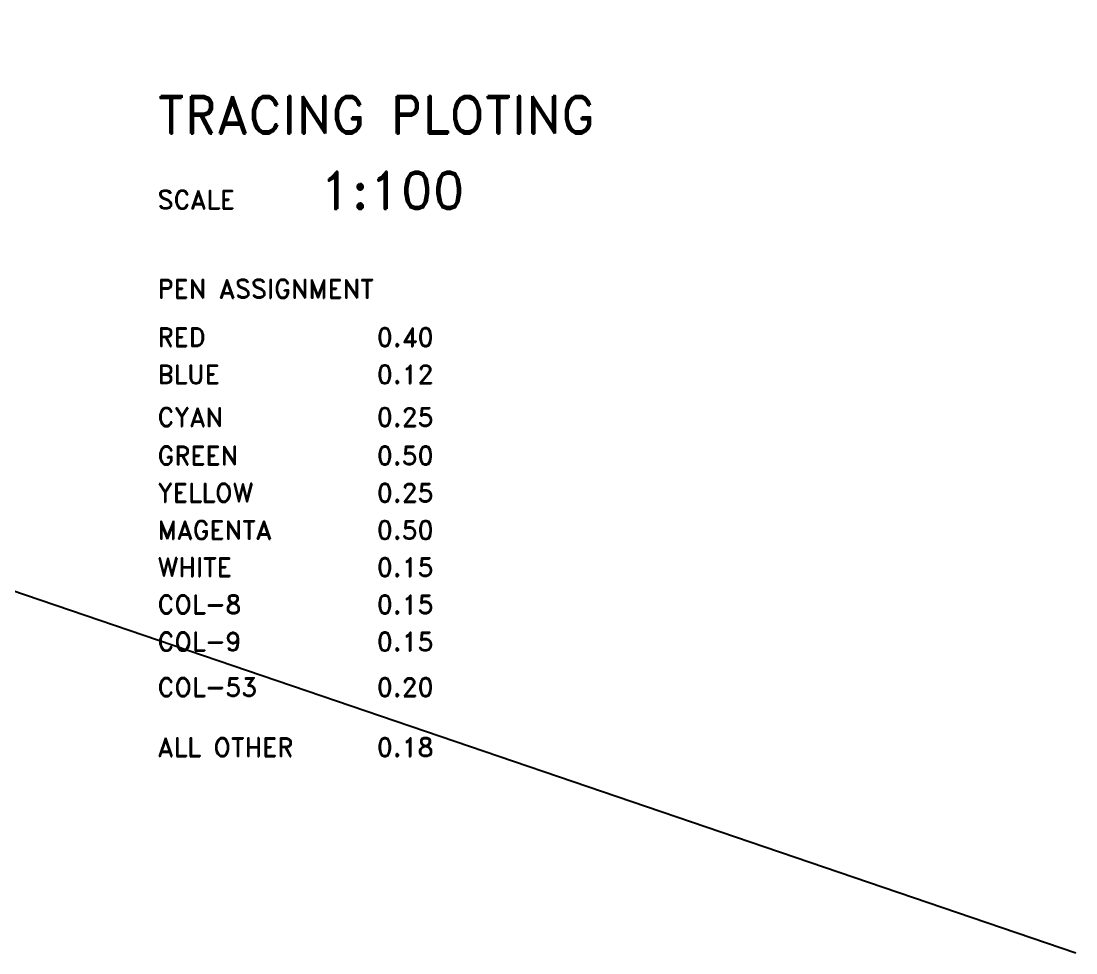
# Model space of a CAD drawing. Extents: x -135417 to 231627, y -456934 to -124458.
# Drawn here: x 89954 to 231627, y -437072 to -311875 of the extents above; entities that cross this region are included whole.
import ezdxf

# ---------------------------------------------------------------- set-up
doc = ezdxf.new("R2010")
doc.units = 0
doc.header["$LTSCALE"] = 1000
doc.header["$MEASUREMENT"] = 0
doc.layers.get('0').update_dxf_attribs({"linetype": 'CONTINUOUS'})
doc.layers.add('TEXT', color=53, linetype='CONTINUOUS')
doc.styles.add('ROMAND', font='romand.shx')

msp = doc.modelspace()

# ---------------------------------------------------------------- linework, layer by layer
msp.add_line((-135417.0874, -311875.0444), (231626.7135, -437071.8053))

# ---------------------------------------------------------------- texts
at = {"layer": 'TEXT', "color": 7, "style": 'ROMAND'}
for s, height, p in [('TRACING PLOTING', 5000, (108287.4335, -326959.0642)), ('1:100', 5000, (130031.61, -337118.2583)), ('SCALE', 2500, (108287.4335, -337118.2583)), ('WHITE', 2500, (108287.4335, -386499.385)), ('0.15', 2500, (137741.1669, -386499.385)), ('ALL OTHER', 2500, (108287.4335, -410685.7864)), ('0.18', 2500, (137741.1669, -410685.7864))]:
    msp.add_text(s, height=height, dxfattribs=at).set_placement(p)
at = {"layer": 'TEXT', "color": 1, "style": 'ROMAND'}
for s, p in [('PEN ASSIGNMENT', (108287.4335, -349087.4758)), ('RED', (108287.4335, -355587.4249)), ('0.40', (137741.1669, -355587.4249))]:
    msp.add_text(s, height=2500, dxfattribs=at).set_placement(p)
at = {"layer": 'TEXT', "color": 5, "style": 'ROMAND'}
for s, p in [('BLUE', (108287.4335, -360587.4249)), ('0.12', (137741.1669, -360587.4249))]:
    msp.add_text(s, height=2500, dxfattribs=at).set_placement(p)
at = {"layer": 'TEXT', "color": 4, "style": 'ROMAND'}
for s, p in [('CYAN', (108287.4335, -366326.4207)), ('0.25', (137741.1669, -366326.4207))]:
    msp.add_text(s, height=2500, dxfattribs=at).set_placement(p)
at = {"layer": 'TEXT', "color": 3, "style": 'ROMAND'}
for s, p in [('GREEN', (108287.4335, -371499.385)), ('0.50', (137741.1669, -371499.385))]:
    msp.add_text(s, height=2500, dxfattribs=at).set_placement(p)
at = {"layer": 'TEXT', "color": 2, "style": 'ROMAND'}
for s, p in [('YELLOW', (108287.4335, -376499.385)), ('0.25', (137741.1669, -376499.385))]:
    msp.add_text(s, height=2500, dxfattribs=at).set_placement(p)
at = {"layer": 'TEXT', "color": 6, "style": 'ROMAND'}
for s, p in [('MAGENTA', (108287.4335, -381499.385)), ('0.50', (137741.1669, -381499.385))]:
    msp.add_text(s, height=2500, dxfattribs=at).set_placement(p)
at = {"layer": 'TEXT', "color": 8, "style": 'ROMAND'}
for s, p in [('COL-8', (108287.4335, -391499.385)), ('0.15', (137741.1669, -391499.385))]:
    msp.add_text(s, height=2500, dxfattribs=at).set_placement(p)
at = {"layer": 'TEXT', "color": 9, "style": 'ROMAND'}
for s, p in [('COL-9', (108287.4335, -396499.385)), ('0.15', (137741.1669, -396499.385)), ('COL-53', (108287.4335, -402623.6528)), ('0.20', (137741.1669, -402623.6528))]:
    msp.add_text(s, height=2500, dxfattribs=at).set_placement(p)

doc.saveas('drawing.dxf')
